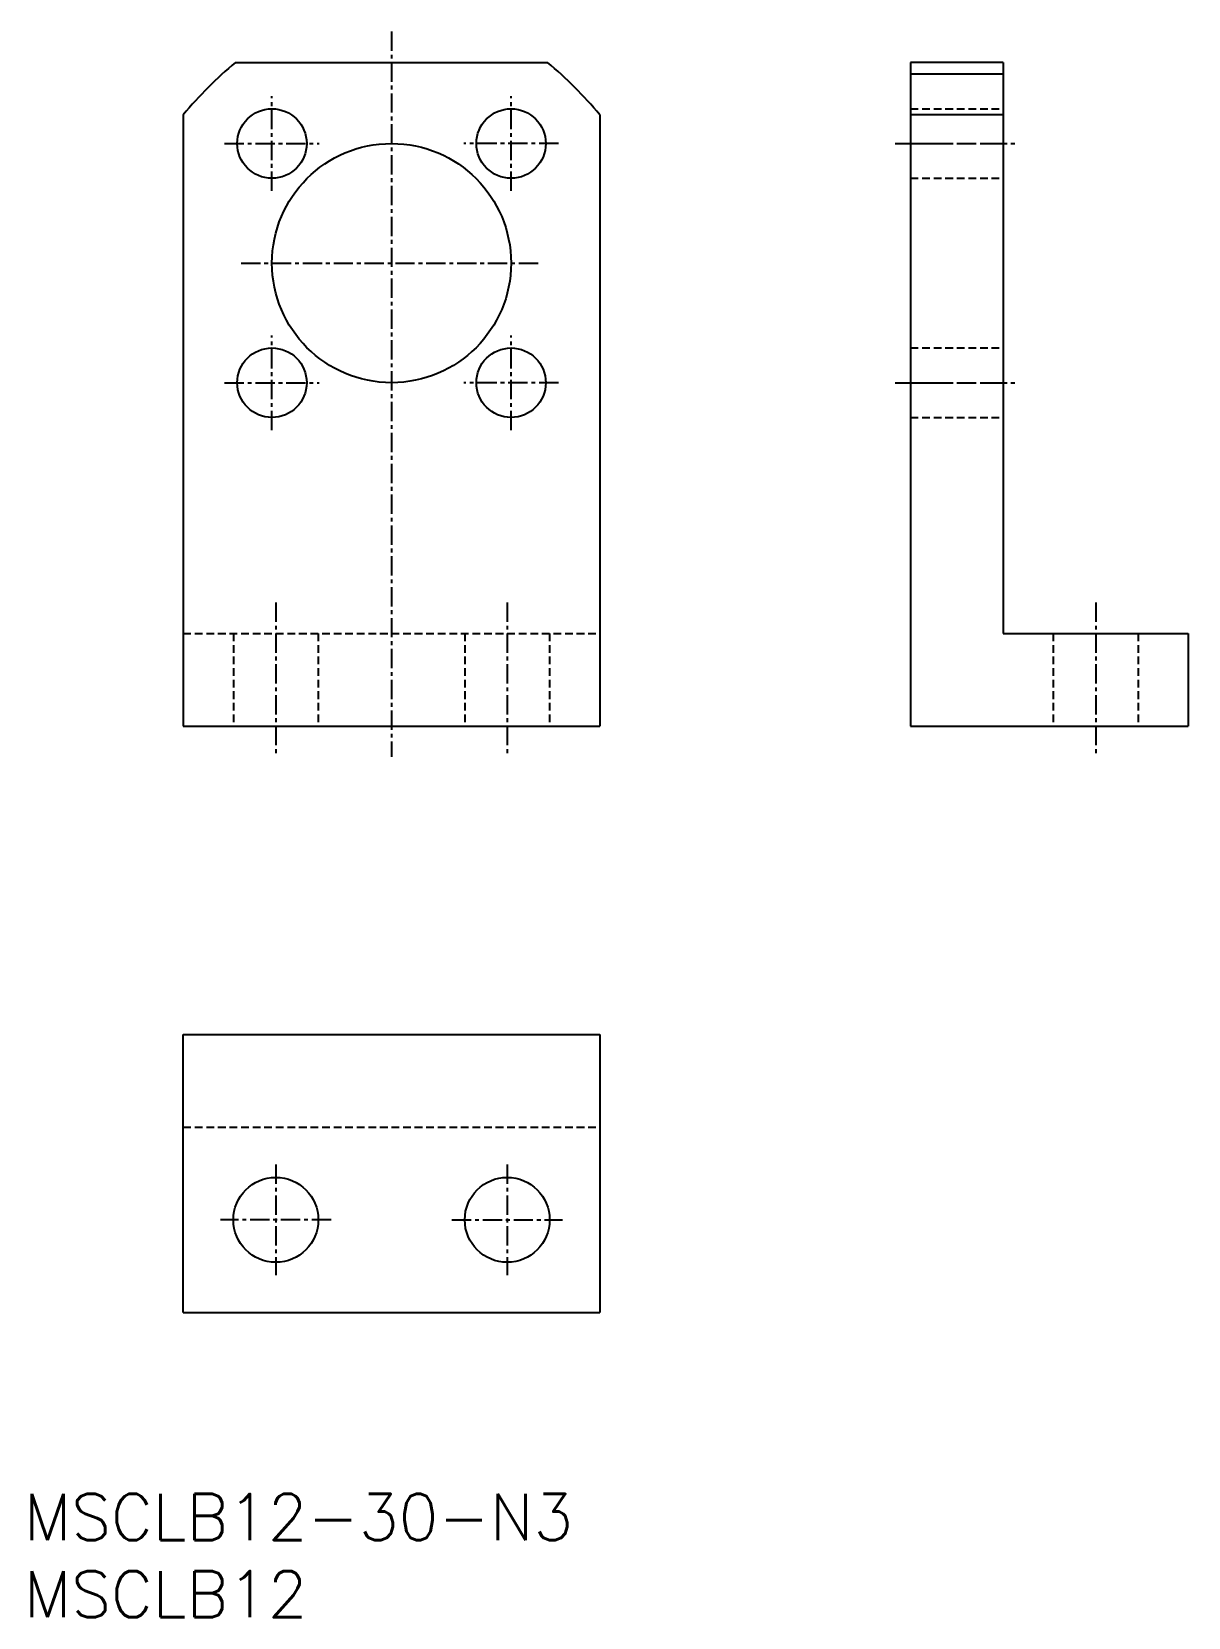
# Model space of a CAD drawing. Extents: x 103 to 178, y 49 to 152.
import ezdxf
from ezdxf.enums import TextEntityAlignment as Align

# ---------------------------------------------------------------- set-up
doc = ezdxf.new("R2010")
doc.units = 0
doc.linetypes.add('CENTER', pattern=[2, 1.25, -0.25, 0.25, -0.25])
doc.linetypes.add('DASHED', pattern=[0.75, 0.5, -0.25])
doc.layers.get('0').update_dxf_attribs({"linetype": 'CONTINUOUS'})
doc.layers.add('CENTER', color=1, linetype='CENTER')
doc.styles.get("Standard").update_dxf_attribs({"font": 'txt.shx', "bigfont": 'extfont.shx'})

msp = doc.modelspace()

# ---------------------------------------------------------------- linework, layer by layer
at = {"color": 7, "linetype": 'CONTINUOUS'}
for p, q in [((116.17, 149.83), (136.39, 149.83)), ((165.93, 149.83), (159.93, 149.83)), ((159.93, 149.83), (159.93, 106.83)), ((165.93, 149.08), (159.93, 149.08)), ((165.93, 149.83), (165.93, 112.83)), ((112.78, 146.44), (112.78, 106.83)), ((139.78, 146.44), (139.78, 106.83)), ((165.93, 146.44), (159.93, 146.44)), ((165.93, 112.83), (177.93, 112.83)), ((177.93, 112.83), (177.93, 106.83)), ((112.78, 106.83), (139.78, 106.83)), ((159.93, 106.83), (177.93, 106.83)), ((112.78, 68.83), (112.78, 86.83)), ((112.78, 86.83), (139.78, 86.83)), ((139.78, 86.83), (139.78, 68.83)), ((112.78, 68.83), (139.78, 68.83))]:
    msp.add_line(p, q, dxfattribs=at)
at = {"color": 3, "linetype": 'DASHED'}
for p, q in [((159.93, 146.83), (165.93, 146.83)), ((159.93, 144.58), (165.93, 144.58)), ((159.93, 142.33), (165.93, 142.33)), ((159.93, 131.33), (165.93, 131.33)), ((159.93, 129.08), (165.93, 129.08)), ((159.93, 126.83), (165.93, 126.83)), ((112.78, 112.83), (139.78, 112.83)), ((116.03, 112.83), (116.03, 106.83)), ((121.53, 112.83), (121.53, 106.83)), ((131.03, 112.83), (131.03, 106.83)), ((136.53, 112.83), (136.53, 106.83)), ((169.18, 112.83), (169.18, 106.83)), ((174.68, 112.83), (174.68, 106.83)), ((112.78, 80.83), (139.78, 80.83))]:
    msp.add_line(p, q, dxfattribs=at)
at = {"color": 7, "linetype": 'CONTINUOUS'}
for centre, radius in [((118.53, 144.58), 2.25), ((134.03, 144.58), 2.25), ((126.28, 136.83), 7.75), ((118.53, 129.08), 2.25), ((134.03, 129.08), 2.25), ((118.78, 74.83), 2.75), ((133.78, 74.83), 2.75)]:
    msp.add_circle(centre, radius, dxfattribs=at)
for centre, start, end in [((132.78, 129.83), 129.7151, 140.2848), ((119.78, 129.83), 39.7152, 50.2849)]:
    msp.add_arc(centre, 26, start, end, dxfattribs=at)
at = {"layer": 'CENTER', "color": 1, "linetype": 'CENTER'}
for p, q in [((126.28, 151.83), (126.28, 104.83)), ((118.53, 141.51), (118.53, 147.64)), ((134.03, 141.51), (134.03, 147.64)), ((115.46, 144.58), (121.6, 144.58)), ((137.1, 144.58), (130.96, 144.58)), ((158.93, 144.58), (166.93, 144.58)), ((116.53, 136.83), (136.03, 136.83)), ((118.53, 126.01), (118.53, 132.14)), ((134.03, 126.01), (134.03, 132.14)), ((115.46, 129.08), (121.6, 129.08)), ((137.1, 129.08), (130.96, 129.08)), ((158.93, 129.08), (166.93, 129.08)), ((118.78, 114.83), (118.78, 104.83)), ((133.78, 114.83), (133.78, 104.83)), ((171.93, 114.83), (171.93, 104.83)), ((118.78, 78.41), (118.78, 71.24)), ((133.78, 78.41), (133.78, 71.24)), ((122.36, 74.83), (115.2, 74.83)), ((130.2, 74.83), (137.36, 74.83))]:
    msp.add_line(p, q, dxfattribs=at)

# ---------------------------------------------------------------- texts
at = {"color": 7, "linetype": 'CONTINUOUS'}
for s, p in [('MSCLB12-30-N3', (102.44, 55.57)), ('MSCLB12', (102.44, 50.57))]:
    msp.add_text(s, height=3, dxfattribs=at).set_placement(p, align=Align.MIDDLE_LEFT)

doc.saveas('drawing.dxf')
